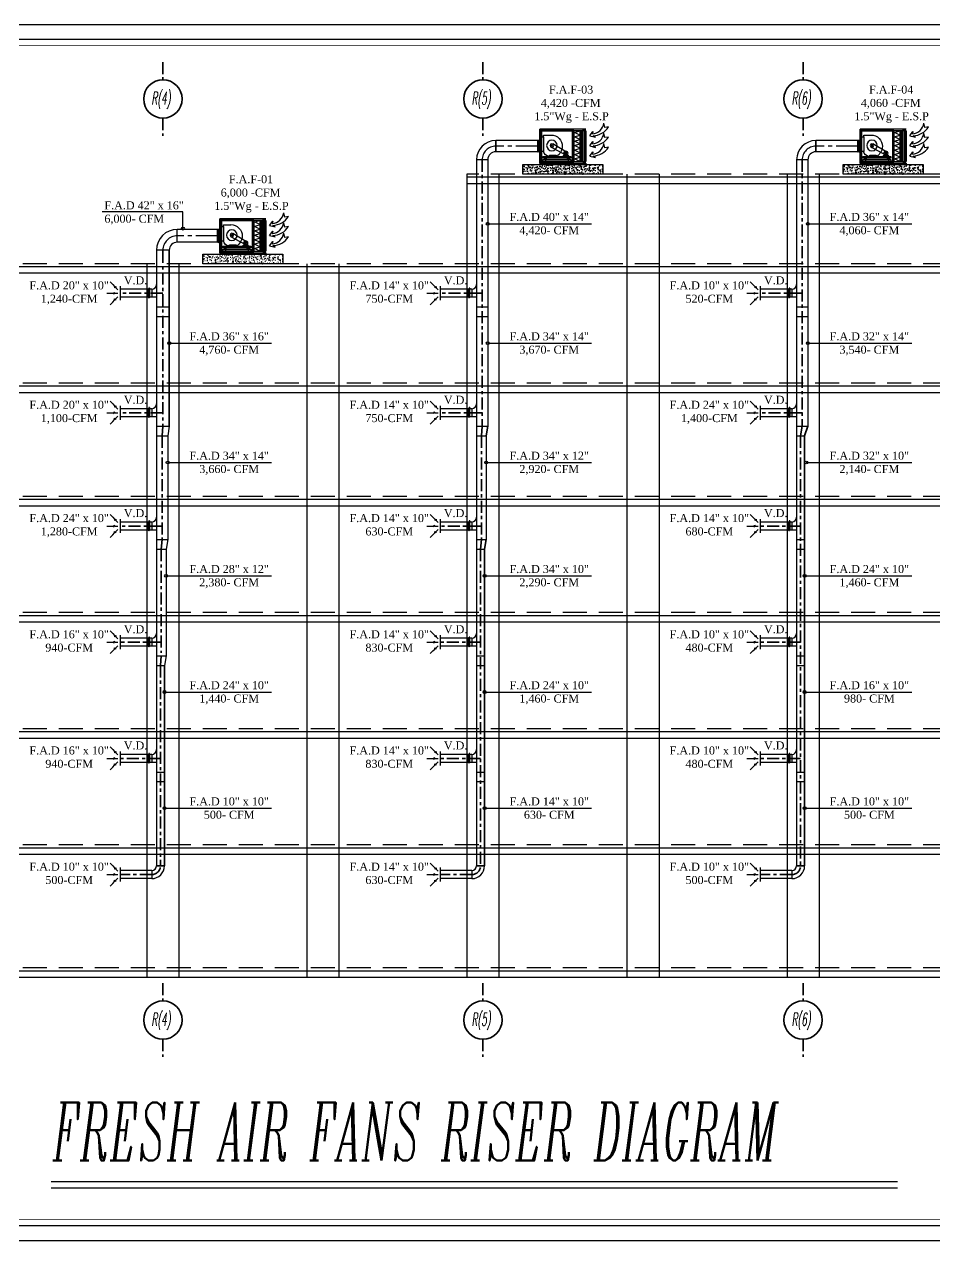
# Model space of a CAD drawing. Extents: x -638 to 2784, y 104 to 852.
# Drawn here: x -613.78 to -585.34, y 104.49 to 142.49 of the extents above; entities that cross this region are included whole.
import ezdxf

# ---------------------------------------------------------------- set-up
doc = ezdxf.new("R2010")
doc.units = 0
doc.header["$MEASUREMENT"] = 0
doc.linetypes.add('CENTER2', pattern=[1.125, 0.75, -0.125, 0.125, -0.125])
doc.linetypes.add('HIDDEN', pattern=[0.375, 0.25, -0.125])
for name, color, linetype in [('01_AC-EQUIP', 206, 'Continuous'), ('06_AC-FA.DUCT', 4, 'Continuous'), ('12-AC-FL.CONN.', 2, 'Continuous'), ('A.C.VOLUM DAMPER', 2, 'Continuous'), ('DASH', 1, 'Continuous'), ('fram', 252, 'Continuous'), ('khaled 5tooot 3ml', 7, 'Continuous'), ('R-GRILL', 2, 'Continuous'), ('TXT', 7, 'Continuous'), ('WALL', 4, 'Continuous')]:
    doc.layers.add(name, color=color, linetype=linetype)
for name, color, linetype, lineweight in [('04-AC_F.A.DUCT', 4, 'Continuous', 35), ('A-Handrail', 2, 'Continuous', 30), ('AC-TEXT', 15, 'Continuous', 30), ('exhaust grill', 220, 'Continuous', 18)]:
    doc.layers.add(name, color=color, linetype=linetype, lineweight=lineweight)
doc.styles.add('AC', font='romans.shx', dxfattribs={"height": 0.2})
doc.styles.add('ARABY', font='sosa.shx')
doc.styles.add('ITALICC', font='italicc.shx', dxfattribs={"width": 0.5, "height": 0.5})
doc.dimstyles.new('IHAB', dxfattribs={"dimscale": 0, "dimtxt": 0.15, "dimasz": 0.09, "dimexe": 0.18, "dimexo": 0.0625, "dimgap": 0, "dimtad": 0, "dimtih": 1, "dimtoh": 1, "dimzin": 0, "dimdsep": 46, "dimtxsty": 'ARABY', "dimcen": 0.03, "dimse1": 1, "dimse2": 1, "dimclrd": 36, "dimclrt": 42, "dimadec": 0, "dimazin": 0, "dimtfac": 1, "dimtmove": 1, "dimatfit": 3, "dimldrblk": 'ORIGIN', "dimfxl": 1, "dimtolj": 1, "dimtzin": 0, "dimarcsym": 0})

# ---------------------------------------------------------------- blocks, each defined once
blk = doc.blocks.new('A$C74983092')
at = {"layer": '01_AC-EQUIP'}
for points in [[(-1.063, 0.066), (-1.063, 0), (-1.028, 0), (-1.028, 0.031), (-0.997, 0.031), (-0.997, 0.066)], [(0, 0.066), (0, 0), (-0.036, 0), (-0.036, 0.031), (-0.067, 0.031), (-0.067, 0.066)], [(-1.063, -0.716), (-1.063, -0.65), (-1.028, -0.65), (-1.028, -0.681), (-0.997, -0.681), (-0.997, -0.716)], [(-0.036, -0.681), (-0.036, -0.65), (0, -0.65), (0, -0.716), (-0.067, -0.716), (-0.067, -0.681)]]:
    blk.add_hatch(color=160, dxfattribs=at).paths.add_polyline_path(points)
h = blk.add_hatch(dxfattribs=at)
h.set_pattern_fill('ANSI32', color=160, scale=0.094816, style=0)
h.set_pattern_definition([(45, (-67.101423, -493.577206), (-0.0251420207, 0.0251420207), []), (45, (-67.08466, -493.577206), (-0.0251420207, 0.0251420207), [])])
h.paths.add_polyline_path([(-0.931, 0.03), (-0.997, 0.03), (-0.997, -0.681), (-0.931, -0.681)])
at = {"layer": '01_AC-EQUIP', "color": 160}
for p, q in [((-1.063, 0.066), (0, 0.066)), ((-1.063, 0.03), (-0.036, 0.03)), ((-1.028, 0), (-1.063, 0)), ((-1.027, 0.031), (-1.027, -0.681)), ((-0.997, 0.031), (-0.997, 0.066)), ((-0.997, -0.681), (-0.997, 0.03)), ((-0.931, -0.681), (-0.931, 0.03)), ((0, 0.066), (-0.782, 0.066)), ((-0.782, 0.066), (-0.782, 0.066)), ((-0.747, 0.031), (-0.747, -0.681)), ((-0.036, 0.031), (-0.747, 0.031)), ((-0.067, 0.031), (-0.067, 0.066)), ((-0.036, -0.681), (-0.036, 0.031)), ((-0.036, 0.03), (-0.036, -0.681)), ((-0.036, 0), (0, 0)), ((0, -0.716), (0, 0.066)), ((0, 0.066), (0, -0.716)), ((-0.616, -0.464), (-0.298, -0.274)), ((-0.084, -0.068), (-0.255, -0.068)), ((-0.084, -0.108), (-0.084, -0.068)), ((-0.66, -0.548), (-0.66, -0.569)), ((-0.656, -0.547), (-0.634, -0.547)), ((-0.581, -0.525), (-0.256, -0.347)), ((-0.54, -0.547), (-0.561, -0.547)), ((-0.536, -0.548), (-0.536, -0.569)), ((-0.374, -0.555), (-0.223, -0.555)), ((-0.347, -0.542), (-0.36, -0.542)), ((-0.354, -0.548), (-0.354, -0.535)), ((-0.354, -0.551), (-0.354, -0.567)), ((-0.286, -0.542), (-0.299, -0.542)), ((-0.293, -0.548), (-0.293, -0.535)), ((-0.293, -0.551), (-0.293, -0.567)), ((-0.232, -0.542), (-0.245, -0.542)), ((-0.238, -0.548), (-0.238, -0.535)), ((-0.238, -0.551), (-0.238, -0.567)), ((0, -0.716), (-1.064, -0.716)), ((-1.028, -0.65), (-1.063, -0.65)), ((-0.036, -0.681), (-1.063, -0.681)), ((-1.063, -0.716), (-1.063, -0.748)), ((0, -0.748), (-1.063, -0.748)), ((0, -0.72), (-1.061, -0.72)), ((-0.997, -0.681), (-0.997, -0.716)), ((-0.997, -0.681), (-0.997, -0.748)), ((-0.782, -0.716), (0, -0.716)), ((-0.747, -0.681), (-0.036, -0.681)), ((-0.655, -0.58), (-0.655, -0.654)), ((-0.127, -0.58), (-0.127, -0.654)), ((-0.067, -0.681), (-0.067, -0.716)), ((-0.036, -0.65), (0, -0.65)), ((0, -0.716), (0, -0.752))]:
    blk.add_line(p, q, dxfattribs=at)
for points in [[(-1.063, 0.03), (-1.063, -0.681)], [(-1.063, -0.681), (-1.063, 0.03)], [(-0.931, -0.067), (-0.792, -0.006), (-0.931, 0.03)], [(-0.931, -0.681), (-0.931, 0.03)], [(-0.782, 0.03), (-0.782, -0.681)], [(-0.782, -0.681), (-0.782, 0.03)], [(-0.931, -0.169), (-0.792, -0.108), (-0.931, -0.067)], [(-0.931, -0.271), (-0.792, -0.21), (-0.931, -0.169)], [(-0.931, -0.374), (-0.792, -0.312), (-0.931, -0.271)], [(-0.931, -0.476), (-0.792, -0.415), (-0.931, -0.374)], [(-0.931, -0.578), (-0.792, -0.517), (-0.931, -0.476)], [(-0.63, -0.533), (-0.643, -0.533), (-0.643, -0.555), (-0.553, -0.555), (-0.553, -0.533), (-0.565, -0.533)], [(-0.931, -0.681), (-0.792, -0.619), (-0.931, -0.578)]]:
    blk.add_lwpolyline(points, dxfattribs=at)
for points in [[(-0.084, -0.108), (-0.084, -0.447), (-0.036, -0.447), (-0.036, -0.108)], [(-0.715, -0.605), (-0.067, -0.605), (-0.067, -0.561), (-0.715, -0.561)], [(-0.671, -0.561), (-0.643, -0.561), (-0.643, -0.555), (-0.671, -0.555)], [(-0.649, -0.533), (-0.649, -0.561), (-0.643, -0.561), (-0.643, -0.533)], [(-0.547, -0.533), (-0.547, -0.561), (-0.553, -0.561), (-0.553, -0.533)], [(-0.525, -0.561), (-0.553, -0.561), (-0.553, -0.555), (-0.525, -0.555)], [(-0.374, -0.561), (-0.223, -0.561), (-0.223, -0.533), (-0.374, -0.533)], [(-0.715, -0.681), (-0.067, -0.681), (-0.067, -0.637), (-0.715, -0.637)], [(-0.676, -0.637), (-0.634, -0.637), (-0.634, -0.605), (-0.676, -0.605)], [(-0.106, -0.637), (-0.148, -0.637), (-0.148, -0.605), (-0.106, -0.605)]]:
    blk.add_lwpolyline(points, close=True, dxfattribs=at)
for centre, radius in [((-0.276, -0.31), 0.122), ((-0.276, -0.31), 0.042), ((-0.598, -0.494), 0.0507), ((-0.598, -0.494), 0.035), ((-0.598, -0.494), 0.00909), ((-0.354, -0.542), 0.00444), ((-0.293, -0.542), 0.00444), ((-0.276, -0.31), 0.0134), ((-0.238, -0.542), 0.00444)]:
    blk.add_circle(centre, radius, dxfattribs=at)
for centre, radius, start, end in [((-0.256, -0.328), 0.261, 89.8098, 181.0457), ((-0.217, -0.316), 0.3, 183.3325, 234.9147), ((-0.224, -0.418), 0.144, 276.938, 348.446)]:
    blk.add_arc(centre, radius, start, end, dxfattribs=at)
for points in [[(-0.671, -0.555), (-0.671, -0.561), (-0.649, -0.555), (-0.649, -0.561)], [(-0.649, -0.533), (-0.643, -0.533), (-0.649, -0.561), (-0.643, -0.561)], [(-0.547, -0.533), (-0.553, -0.533), (-0.547, -0.561), (-0.553, -0.561)], [(-0.525, -0.555), (-0.525, -0.561), (-0.547, -0.555), (-0.547, -0.561)], [(-0.634, -0.605), (-0.634, -0.637), (-0.676, -0.605), (-0.676, -0.637)], [(-0.148, -0.605), (-0.148, -0.637), (-0.106, -0.605), (-0.106, -0.637)]]:
    blk.add_solid(points, dxfattribs=at)
blk = doc.blocks.new('A$C60D03859')
at = {"layer": '06_AC-FA.DUCT'}
for p, q in [((-0.156, 0.306), (-0.242, -0.048)), ((-0.242, -0.048), (-0.143, 0.1)), ((-0.156, 0.306), (0.115, 0.11)), ((0.115, 0.11), (-0.022, 0.142)), ((0.369, -0.64), (0.64, -0.578)), ((0.403, -0.862), (0.369, -0.64))]:
    blk.add_line(p, q, dxfattribs=at)
for centre, radius, start, end in [((1.032, 0.131), 1.176, 181.52104, 237.68031), ((0.755, 0.192), 0.779, 183.71412, 261.50158)]:
    blk.add_arc(centre, radius, start, end, dxfattribs=at)
blk = doc.blocks.new('A$C180A56EA')
at = {"layer": 'A.C.VOLUM DAMPER'}
h = blk.add_hatch(dxfattribs=at)
h.set_pattern_fill('ANSI31', color=256, scale=0.001, style=0)
h.set_pattern_definition([(45, (129.5106855, -230.48025158), (-8.838834765e-05, 8.838834765e-05), [])])
h.paths.add_polyline_path([(0.046, 0.004), (0.046, 0.006), (0.04, 0.006), (0.04, -0.003), (0.046, -0.003), (0.046, 0), (0.06, 0), (0.06, 0.013), (0.057, 0.013), (0.057, 0.004)])
for p, q in [((-0.124, 0.003), (-0.116, 0.003)), ((-0.116, 0), (-0.119, 0.003)), ((-0.119, 0), (-0.116, 0.002)), ((-0.116, 0.002), (-0.118, 0.003)), ((-0.116, 0.003), (-0.117, 0.003)), ((-0.117, 0), (-0.116, 0.001)), ((-0.116, 0), (-0.11, 0.006)), ((-0.116, 0.001), (-0.112, 0.006)), ((-0.11, 0), (-0.116, 0.006)), ((-0.116, 0.002), (-0.113, 0.006)), ((-0.116, -0.003), (-0.116, 0.006)), ((-0.116, 0.003), (-0.114, 0.006)), ((-0.116, 0.006), (-0.11, 0.006)), ((-0.116, 0.006), (-0.116, 0.006)), ((-0.116, 0.005), (-0.115, 0.006)), ((-0.116, -0.001), (-0.11, 0.005)), ((-0.11, -0.001), (-0.116, 0.005)), ((-0.116, -0.002), (-0.11, 0.004)), ((-0.11, -0.003), (-0.116, 0.004)), ((-0.116, -0.003), (-0.11, 0.003)), ((-0.111, -0.003), (-0.116, 0.003)), ((-0.112, -0.003), (-0.116, 0.002)), ((-0.113, -0.003), (-0.116, 0)), ((-0.116, 0), (-0.116, 0)), ((-0.11, 0.001), (-0.115, 0.006)), ((-0.11, 0.002), (-0.114, 0.006)), ((-0.114, -0.003), (-0.11, 0.002)), ((-0.11, 0.003), (-0.113, 0.006)), ((-0.113, 0.002), (0.04, 0.002)), ((-0.113, -0.003), (-0.11, 0.001)), ((-0.11, 0.004), (-0.112, 0.006)), ((0.04, 0.012), (-0.11, 0.012)), ((-0.11, 0.005), (-0.11, 0.006)), ((-0.088, 0.011), (-0.099, -0.007)), ((-0.077, 0.011), (-0.066, -0.007)), ((-0.04, 0.011), (-0.051, -0.007)), ((-0.028, 0.011), (-0.017, -0.007)), ((0.006, 0.011), (-0.006, -0.007)), ((0.017, 0.011), (0.029, -0.007)), ((0.046, 0.006), (0.04, 0.006)), ((0.04, 0.006), (0.04, -0.003)), ((0.046, 0.004), (0.046, 0.006)), ((0.057, 0.004), (0.046, 0.004)), ((0.06, 0.013), (0.057, 0.013)), ((0.057, 0.013), (0.057, 0.004)), ((0.06, 0.013), (0.06, 0)), ((-0.124, 0), (-0.116, 0)), ((-0.114, -0.003), (-0.116, -0.001)), ((-0.115, -0.003), (-0.116, -0.002)), ((-0.11, -0.003), (-0.116, -0.003)), ((-0.112, -0.003), (-0.11, 0)), ((-0.111, -0.003), (-0.11, -0.001)), ((-0.11, -0.003), (-0.11, -0.002)), ((-0.11, -0.008), (0.04, -0.008)), ((0.04, -0.003), (0.046, -0.003)), ((0.06, 0), (0.046, 0)), ((0.046, -0.003), (0.046, 0))]:
    blk.add_line(p, q, dxfattribs=at)
at = {"layer": 'A.C.VOLUM DAMPER', "extrusion": (0, 0, -1)}
for centre, major_axis, start_param, end_param in [((-0.094, 0.002), (0.00135, 0.00135), 3.926991, 7.068583), ((-0.094, 0.002), (-0.00135, 0.00135), 2.356195, 5.497787), ((-0.071, 0.002), (0.00135, 0.00135), 3.926991, 7.068583), ((-0.071, 0.002), (-0.00135, 0.00135), 2.356195, 5.497787), ((-0.046, 0.002), (0.00135, 0.00135), 3.926991, 7.068583), ((-0.046, 0.002), (-0.00135, 0.00135), 2.356195, 5.497787), ((-0.023, 0.002), (0.00135, 0.00135), 3.926991, 7.068583), ((-0.023, 0.002), (-0.00135, 0.00135), 2.356194, 5.497787), ((0, 0.002), (0.00135, 0.00135), 3.926991, 7.068583), ((0, 0.002), (0.00135, 0.00135), 0.785398, 3.926991), ((0.023, 0.002), (0.00135, 0.00135), 3.926991, 7.068583), ((0.023, 0.002), (-0.00135, 0.00135), 2.356195, 5.497787)]:
    blk.add_ellipse(centre, major_axis=major_axis, ratio=1, start_param=start_param, end_param=end_param, dxfattribs=at)
blk = doc.blocks.new('ARR03B')
at = {"color": 2}
blk.add_lwpolyline([(0, 0), (-2, 0), (-3.5, 0), (-4, 0.5), (-4, -0.5), (-4.5, 0), (-6, 0)], dxfattribs=at)
blk = doc.blocks.new('A$C4FDA1B52')
at = {"layer": '12-AC-FL.CONN.', "color": 2, "linetype": 'Continuous'}
for p, q in [((-0.13, 0.026), (-0.156, 0)), ((-0.156, -0.8), (-0.156, 0)), ((-0.13, 0.026), (-0.104, 0)), ((-0.13, -0.8), (-0.13, 0)), ((-0.078, 0.026), (-0.104, 0)), ((-0.104, -0.8), (-0.104, 0)), ((-0.078, 0.026), (-0.052, 0)), ((-0.078, -0.8), (-0.078, 0)), ((-0.026, 0.026), (-0.052, 0)), ((-0.052, -0.8), (-0.052, 0)), ((-0.026, 0.026), (0, 0)), ((-0.026, -0.8), (-0.026, 0)), ((0, -0.8), (0, 0)), ((-0.13, -0.826), (-0.156, -0.8)), ((-0.13, -0.826), (-0.104, -0.8)), ((-0.078, -0.826), (-0.104, -0.8)), ((-0.078, -0.826), (-0.052, -0.8)), ((-0.026, -0.826), (-0.052, -0.8)), ((-0.026, -0.826), (0, -0.8))]:
    blk.add_line(p, q, dxfattribs=at)

msp = doc.modelspace()

# ---------------------------------------------------------------- hatches: boundary and pattern name
at = {"layer": 'A-Handrail', "ltscale": 0.01}
h = msp.add_hatch(dxfattribs=at)
h.set_pattern_fill('AR-CONC', color=254, scale=0.001, style=0)
h.set_pattern_definition([(50, (-2653.1545, -730.0141), (0.182184669, -0.015939086), [0.01905, -0.20955]), (355, (-2653.1545, -730.0141), (-0.035243421, 0.191056845), [0.01524, -0.167640584]), (100.451445, (-2653.13932, -730.01543), (0.146941247, 0.175117752), [0.016190009, -0.178090245]), (46.1842, (-2653.1545, -729.9633), (0.27107904, -0.042042328), [0.028575, -0.314325]), (96.635558, (-2653.1319, -729.9668), (0.237404134, 0.247426125), [0.024285023, -0.267135608]), (351.184151, (-2653.1545, -729.9633), (0.237404134, 0.247426125), [0.022859967, -0.251459732]), (21, (-2653.1291, -729.976), (0.151614391, -0.102265198), [0.01905, -0.20955]), (326, (-2653.1291, -729.976), (0.061802028, 0.184187966), [0.01524, -0.16764]), (71.451445, (-2653.11646, -729.98452), (0.213416419, 0.081922769), [0.016190009, -0.178089938]), (37.5, (-2653.1545, -730.0141), (0.0030886033, 0.0845550389), [0, -0.165608, 0, -0.17018, 0, -0.168275]), (7.5, (-2653.1545, -730.0141), (0.0668196625, 0.100180575), [0, -0.097028, 0, -0.161798, 0, -0.064135]), (327.5, (-2653.21114, -730.0141), (0.1355905952, -0.005728744), [0, -0.0635, 0, -0.19812, 0, -0.26289]), (317.5, (-2653.23654, -730.0141), (0.1481291814, 0.025426491), [0, -0.08255, 0, -0.131572, 0, -0.18669])])
h.paths.add_polyline_path([(-598.201, 137.814), (-598.201, 138.114), (-595.701, 138.114), (-595.701, 137.814)])
h = msp.add_hatch(dxfattribs=at)
h.set_pattern_fill('AR-CONC', color=254, scale=0.001, style=0)
h.set_pattern_definition([(50, (-2643.1545, -730.0141), (0.182184669, -0.015939086), [0.01905, -0.20955]), (355, (-2643.1545, -730.0141), (-0.035243421, 0.191056845), [0.01524, -0.167640584]), (100.451445, (-2643.13932, -730.01543), (0.146941247, 0.175117752), [0.016190009, -0.178090245]), (46.1842, (-2643.1545, -729.9633), (0.27107904, -0.042042328), [0.028575, -0.314325]), (96.635558, (-2643.1319, -729.9668), (0.237404134, 0.247426125), [0.024285023, -0.267135608]), (351.184151, (-2643.1545, -729.9633), (0.237404134, 0.247426125), [0.022859967, -0.251459732]), (21, (-2643.1291, -729.976), (0.151614391, -0.102265198), [0.01905, -0.20955]), (326, (-2643.1291, -729.976), (0.061802028, 0.184187966), [0.01524, -0.16764]), (71.451445, (-2643.11646, -729.98452), (0.213416419, 0.081922769), [0.016190009, -0.178089938]), (37.5, (-2643.1545, -730.0141), (0.0030886033, 0.0845550389), [0, -0.165608, 0, -0.17018, 0, -0.168275]), (7.5, (-2643.1545, -730.0141), (0.0668196625, 0.100180575), [0, -0.097028, 0, -0.161798, 0, -0.064135]), (327.5, (-2643.21114, -730.0141), (0.1355905952, -0.005728744), [0, -0.0635, 0, -0.19812, 0, -0.26289]), (317.5, (-2643.23654, -730.0141), (0.1481291814, 0.025426491), [0, -0.08255, 0, -0.131572, 0, -0.18669])])
h.paths.add_polyline_path([(-588.201, 137.814), (-588.201, 138.114), (-585.701, 138.114), (-585.701, 137.814)])
h = msp.add_hatch(dxfattribs=at)
h.set_pattern_fill('AR-CONC', color=254, scale=0.001, style=0)
h.set_pattern_definition([(50, (-2663.1545, -732.8141), (0.182184669, -0.015939086), [0.01905, -0.20955]), (355, (-2663.1545, -732.8141), (-0.035243421, 0.191056845), [0.01524, -0.167640584]), (100.451445, (-2663.13932, -732.81543), (0.146941247, 0.175117752), [0.016190009, -0.178090245]), (46.1842, (-2663.1545, -732.7633), (0.27107904, -0.042042328), [0.028575, -0.314325]), (96.635558, (-2663.1319, -732.7668), (0.237404134, 0.247426125), [0.024285023, -0.267135608]), (351.184151, (-2663.1545, -732.7633), (0.237404134, 0.247426125), [0.022859967, -0.251459732]), (21, (-2663.1291, -732.776), (0.151614391, -0.102265198), [0.01905, -0.20955]), (326, (-2663.1291, -732.776), (0.061802028, 0.184187966), [0.01524, -0.16764]), (71.451445, (-2663.11646, -732.78452), (0.213416419, 0.081922769), [0.016190009, -0.178089938]), (37.5, (-2663.1545, -732.8141), (0.0030886033, 0.0845550389), [0, -0.165608, 0, -0.17018, 0, -0.168275]), (7.5, (-2663.1545, -732.8141), (0.0668196625, 0.100180575), [0, -0.097028, 0, -0.161798, 0, -0.064135]), (327.5, (-2663.21114, -732.8141), (0.1355905952, -0.005728744), [0, -0.0635, 0, -0.19812, 0, -0.26289]), (317.5, (-2663.23654, -732.8141), (0.1481291814, 0.025426491), [0, -0.08255, 0, -0.131572, 0, -0.18669])])
h.paths.add_polyline_path([(-608.201, 135.014), (-608.201, 135.314), (-605.701, 135.314), (-605.701, 135.014)])

# ---------------------------------------------------------------- linework, layer by layer
at = {"layer": '04-AC_F.A.DUCT', "color": 7, "linetype": 'CENTER2', "ltscale": 0.5}
for p, q in [((-609.451, 141.313), (-609.451, 140.761)), ((-599.451, 141.313), (-599.451, 140.761)), ((-589.451, 141.313), (-589.451, 140.761)), ((-609.451, 139.561), (-609.451, 139.009)), ((-599.451, 139.561), (-599.451, 139.009)), ((-589.451, 139.561), (-589.451, 139.009)), ((-609.451, 112.537), (-609.451, 111.985)), ((-599.451, 112.537), (-599.451, 111.985)), ((-589.451, 112.537), (-589.451, 111.985)), ((-609.451, 110.785), (-609.451, 110.233)), ((-599.451, 110.785), (-599.451, 110.233)), ((-589.451, 110.785), (-589.451, 110.233))]:
    msp.add_line(p, q, dxfattribs=at)
at = {"layer": '04-AC_F.A.DUCT', "linetype": 'Continuous'}
for p, q in [((-599.051, 138.861), (-599.051, 138.511)), ((-589.051, 138.861), (-589.051, 138.511)), ((-609.251, 135.435), (-609.251, 129.934)), ((-599.301, 129.934), (-599.351, 129.634)), ((-589.301, 129.934), (-589.401, 129.634)), ((-589.401, 129.634), (-589.401, 116.204)), ((-599.351, 126.394), (-599.401, 126.094)), ((-599.401, 126.094), (-599.401, 116.204)), ((-609.401, 122.464), (-609.401, 116.204)), ((-609.651, 116.204), (-609.401, 116.204)), ((-599.651, 116.204), (-599.401, 116.204)), ((-589.651, 116.204), (-589.401, 116.204))]:
    msp.add_line(p, q, dxfattribs=at)
at = {"layer": '04-AC_F.A.DUCT', "color": 2, "linetype": 'CENTER2', "ltscale": 0.5}
for p, q in [((-599.476, 138.261), (-599.476, 129.934)), ((-589.476, 138.261), (-589.476, 129.934)), ((-609.451, 135.411), (-609.451, 129.934)), ((-609.451, 134.089), (-610.788, 134.089)), ((-599.476, 134.089), (-600.788, 134.089)), ((-589.476, 134.089), (-590.788, 134.089)), ((-609.451, 130.359), (-610.788, 130.359)), ((-599.476, 130.359), (-600.788, 130.359)), ((-589.476, 130.359), (-590.788, 130.359)), ((-609.451, 129.934), (-609.476, 129.634)), ((-609.476, 129.634), (-609.476, 126.394)), ((-599.476, 129.934), (-599.501, 129.634)), ((-599.501, 129.634), (-599.501, 126.394)), ((-589.476, 129.934), (-589.526, 129.634)), ((-589.526, 129.634), (-589.526, 116.204)), ((-609.476, 126.819), (-610.788, 126.819)), ((-599.501, 126.819), (-600.788, 126.819)), ((-589.526, 126.819), (-590.788, 126.819)), ((-609.476, 126.394), (-609.501, 126.094)), ((-599.501, 126.394), (-599.526, 126.094)), ((-609.501, 126.094), (-609.501, 122.854)), ((-599.526, 126.094), (-599.526, 116.204)), ((-609.501, 123.189), (-610.788, 123.189)), ((-599.526, 123.189), (-600.788, 123.189)), ((-589.526, 123.189), (-590.788, 123.189)), ((-609.526, 122.464), (-609.501, 122.764)), ((-609.526, 122.464), (-609.526, 116.204)), ((-609.526, 119.559), (-610.788, 119.559)), ((-599.526, 119.559), (-600.788, 119.559)), ((-589.526, 119.559), (-590.788, 119.559)), ((-609.801, 115.929), (-610.788, 115.929)), ((-599.801, 115.929), (-600.788, 115.929)), ((-589.801, 115.929), (-590.788, 115.929))]:
    msp.add_line(p, q, dxfattribs=at)
at = {"layer": '04-AC_F.A.DUCT', "color": 7, "ltscale": 0.5}
for centre in [(-609.451, 140.161), (-599.451, 140.161), (-589.451, 140.161), (-609.451, 111.385), (-599.451, 111.385), (-589.451, 111.385)]:
    msp.add_circle(centre, 0.6, dxfattribs=at)
at = {"layer": '04-AC_F.A.DUCT', "color": 2, "linetype": 'CENTER2', "ltscale": 0.5}
for centre in [(-609.801, 116.204), (-599.801, 116.204), (-589.801, 116.204)]:
    msp.add_arc(centre, 0.275, 270, 0, dxfattribs=at)
at = {"layer": '06_AC-FA.DUCT'}
for p, q in [((-597.67, 138.861), (-599.051, 138.861)), ((-587.67, 138.861), (-589.051, 138.861)), ((-597.67, 138.511), (-599.051, 138.511)), ((-587.67, 138.511), (-589.051, 138.511)), ((-599.651, 138.261), (-599.651, 116.204)), ((-599.301, 138.261), (-599.301, 129.934)), ((-589.651, 138.261), (-589.651, 116.204)), ((-589.301, 138.261), (-589.301, 129.934)), ((-607.67, 136.085), (-609.001, 136.085)), ((-607.67, 135.685), (-609.001, 135.685)), ((-609.651, 135.435), (-609.651, 116.204)), ((-609.801, 134.214), (-610.788, 134.214)), ((-609.801, 134.214), (-609.801, 133.964)), ((-599.801, 134.214), (-600.788, 134.214)), ((-599.801, 134.214), (-599.801, 133.964)), ((-589.801, 134.214), (-590.788, 134.214)), ((-589.801, 134.214), (-589.801, 133.964)), ((-609.651, 133.964), (-610.788, 133.964)), ((-599.651, 133.964), (-600.788, 133.964)), ((-589.651, 133.964), (-590.788, 133.964)), ((-609.651, 133.664), (-609.251, 133.664)), ((-599.651, 133.664), (-599.301, 133.664)), ((-589.651, 133.664), (-589.301, 133.664)), ((-609.651, 133.364), (-609.251, 133.364)), ((-599.651, 133.364), (-599.301, 133.364)), ((-589.651, 133.364), (-589.301, 133.364)), ((-609.801, 130.484), (-610.788, 130.484)), ((-609.801, 130.484), (-609.801, 130.234)), ((-599.801, 130.484), (-600.788, 130.484)), ((-599.801, 130.484), (-599.801, 130.234)), ((-589.801, 130.484), (-590.788, 130.484)), ((-589.801, 130.484), (-589.801, 130.234)), ((-609.651, 130.234), (-610.788, 130.234)), ((-599.651, 130.234), (-600.788, 130.234)), ((-589.651, 130.234), (-590.788, 130.234)), ((-609.651, 129.934), (-609.251, 129.934)), ((-609.651, 129.634), (-609.301, 129.634)), ((-609.251, 129.934), (-609.301, 129.634)), ((-609.301, 129.634), (-609.301, 126.394)), ((-599.651, 129.934), (-599.301, 129.934)), ((-599.651, 129.634), (-599.351, 129.634)), ((-599.351, 129.634), (-599.351, 126.394)), ((-589.651, 129.934), (-589.301, 129.934)), ((-589.651, 129.634), (-589.401, 129.634)), ((-609.801, 126.944), (-610.788, 126.944)), ((-609.801, 126.944), (-609.801, 126.694)), ((-599.801, 126.944), (-600.788, 126.944)), ((-599.801, 126.944), (-599.801, 126.694)), ((-589.801, 126.944), (-590.788, 126.944)), ((-589.801, 126.944), (-589.801, 126.694)), ((-609.651, 126.694), (-610.788, 126.694)), ((-599.651, 126.694), (-600.788, 126.694)), ((-589.651, 126.694), (-590.788, 126.694)), ((-609.651, 126.394), (-609.301, 126.394)), ((-609.301, 126.394), (-609.351, 126.094)), ((-599.651, 126.394), (-599.351, 126.394)), ((-589.651, 126.394), (-589.401, 126.394)), ((-609.651, 126.094), (-609.351, 126.094)), ((-609.351, 126.094), (-609.351, 122.764)), ((-599.651, 126.094), (-599.401, 126.094)), ((-589.651, 126.094), (-589.401, 126.094)), ((-609.801, 123.314), (-610.788, 123.314)), ((-609.801, 123.314), (-609.801, 123.064)), ((-599.801, 123.314), (-600.788, 123.314)), ((-599.801, 123.314), (-599.801, 123.064)), ((-589.801, 123.314), (-590.788, 123.314)), ((-589.801, 123.314), (-589.801, 123.064)), ((-609.651, 123.064), (-610.788, 123.064)), ((-609.651, 122.764), (-609.351, 122.764)), ((-609.351, 122.764), (-609.401, 122.464)), ((-599.651, 123.064), (-600.788, 123.064)), ((-599.651, 122.764), (-599.401, 122.764)), ((-589.651, 123.064), (-590.788, 123.064)), ((-589.651, 122.764), (-589.401, 122.764)), ((-609.651, 122.464), (-609.401, 122.464)), ((-599.651, 122.464), (-599.401, 122.464)), ((-589.651, 122.464), (-589.401, 122.464)), ((-609.801, 119.684), (-610.788, 119.684)), ((-609.651, 119.434), (-610.788, 119.434)), ((-609.801, 119.684), (-609.801, 119.434)), ((-599.801, 119.684), (-600.788, 119.684)), ((-599.651, 119.434), (-600.788, 119.434)), ((-599.801, 119.684), (-599.801, 119.434)), ((-589.801, 119.684), (-590.788, 119.684)), ((-589.651, 119.434), (-590.788, 119.434)), ((-589.801, 119.684), (-589.801, 119.434)), ((-609.651, 119.134), (-609.401, 119.134)), ((-599.651, 119.134), (-599.401, 119.134)), ((-589.651, 119.134), (-589.401, 119.134)), ((-609.651, 118.834), (-609.401, 118.834)), ((-599.651, 118.834), (-599.401, 118.834)), ((-589.651, 118.834), (-589.401, 118.834)), ((-609.801, 116.054), (-610.788, 116.054)), ((-609.801, 116.054), (-609.801, 115.804)), ((-599.801, 116.054), (-600.788, 116.054)), ((-599.801, 116.054), (-599.801, 115.804)), ((-589.801, 116.054), (-590.788, 116.054)), ((-589.801, 116.054), (-589.801, 115.804)), ((-609.801, 115.804), (-610.788, 115.804)), ((-599.801, 115.804), (-600.788, 115.804)), ((-589.801, 115.804), (-590.788, 115.804))]:
    msp.add_line(p, q, dxfattribs=at)
at = {"layer": '06_AC-FA.DUCT', "color": 2, "linetype": 'CENTER2'}
for p, q in [((-597.67, 138.686), (-599.051, 138.686)), ((-587.67, 138.686), (-589.051, 138.686)), ((-607.67, 135.885), (-609.001, 135.885))]:
    msp.add_line(p, q, dxfattribs=at)
at = {"layer": '06_AC-FA.DUCT', "color": 160}
for p, q in [((-610.788, 134.307), (-610.788, 133.871)), ((-600.788, 134.307), (-600.788, 133.871)), ((-590.788, 134.307), (-590.788, 133.871)), ((-610.788, 130.577), (-610.788, 130.141)), ((-600.788, 130.577), (-600.788, 130.141)), ((-590.788, 130.577), (-590.788, 130.141)), ((-610.788, 127.037), (-610.788, 126.601)), ((-600.788, 127.037), (-600.788, 126.601)), ((-590.788, 127.037), (-590.788, 126.601)), ((-610.788, 123.407), (-610.788, 122.971)), ((-600.788, 123.407), (-600.788, 122.971)), ((-590.788, 123.407), (-590.788, 122.971)), ((-610.788, 119.777), (-610.788, 119.341)), ((-600.788, 119.777), (-600.788, 119.341)), ((-590.788, 119.777), (-590.788, 119.341)), ((-610.788, 116.147), (-610.788, 115.711)), ((-600.788, 116.147), (-600.788, 115.711)), ((-590.788, 116.147), (-590.788, 115.711))]:
    msp.add_line(p, q, dxfattribs=at)
at = {"layer": '06_AC-FA.DUCT'}
for centre, radius, start, end in [((-599.051, 138.261), 0.6, 90, 180), ((-589.051, 138.261), 0.6, 90, 180), ((-599.051, 138.261), 0.25, 90, 180), ((-589.051, 138.261), 0.25, 90, 180), ((-609.001, 135.435), 0.65, 90, 180), ((-609.001, 135.435), 0.25, 90, 180), ((-609.801, 134.364), 0.15, 270, 0), ((-599.801, 134.364), 0.15, 270, 0), ((-589.801, 134.364), 0.15, 270, 0), ((-609.801, 130.634), 0.15, 270, 0), ((-599.801, 130.634), 0.15, 270, 0), ((-589.801, 130.634), 0.15, 270, 0), ((-609.801, 127.094), 0.15, 270, 0), ((-599.801, 127.094), 0.15, 270, 0), ((-589.801, 127.094), 0.15, 270, 0), ((-609.801, 123.464), 0.15, 270, 0), ((-599.801, 123.464), 0.15, 270, 0), ((-589.801, 123.464), 0.15, 270, 0), ((-609.801, 119.834), 0.15, 270, 0), ((-599.801, 119.834), 0.15, 270, 0), ((-589.801, 119.834), 0.15, 270, 0), ((-609.801, 116.204), 0.15, 270, 0), ((-609.801, 116.204), 0.4, 270, 0), ((-599.801, 116.204), 0.15, 270, 0), ((-599.801, 116.204), 0.4, 270, 0), ((-589.801, 116.204), 0.15, 270, 0), ((-589.801, 116.204), 0.4, 270, 0)]:
    msp.add_arc(centre, radius, start, end, dxfattribs=at)
at = {"layer": '06_AC-FA.DUCT', "color": 2, "linetype": 'CENTER2'}
for centre, radius in [((-599.051, 138.261), 0.425), ((-589.051, 138.261), 0.425), ((-609.001, 135.435), 0.45)]:
    msp.add_arc(centre, radius, 90, 180, dxfattribs=at)
at = {"layer": 'A-Handrail', "color": 254, "ltscale": 0.01}
for points in [[(-598.201, 137.814), (-598.201, 138.114), (-595.701, 138.114), (-595.701, 137.814)], [(-588.201, 137.814), (-588.201, 138.114), (-585.701, 138.114), (-585.701, 137.814)], [(-608.201, 135.014), (-608.201, 135.314), (-605.701, 135.314), (-605.701, 135.014)]]:
    msp.add_lwpolyline(points, close=True, dxfattribs=at)
at = {"layer": 'DASH', "color": 252, "linetype": 'HIDDEN', "ltscale": 3}
for p, q in [((-584.951, 137.814), (-599.951, 137.814)), ((-584.951, 135.014), (-619.951, 135.014)), ((-584.951, 131.284), (-619.951, 131.284)), ((-584.951, 127.744), (-619.951, 127.744)), ((-584.951, 124.114), (-619.951, 124.114)), ((-584.951, 120.484), (-619.951, 120.484)), ((-584.951, 116.854), (-619.951, 116.854)), ((-584.951, 116.854), (-619.951, 116.854)), ((-584.951, 113.014), (-619.951, 113.014))]:
    msp.add_line(p, q, dxfattribs=at)
at = {"layer": 'fram'}
for p, q in [((-573.062, 142.015), (-637.108, 142.015)), ((-637.108, 104.969), (-573.062, 104.969)), ((-637.108, 104.969), (-573.062, 104.969))]:
    msp.add_line(p, q, dxfattribs=at)
for points in [[(-637.585, 142.492), (-572.585, 142.492), (-572.585, 104.492), (-637.585, 104.492)], [(-580.639, 142.015), (-637.108, 142.015), (-637.108, 104.969), (-580.639, 104.969)]]:
    msp.add_lwpolyline(points, close=True, dxfattribs=at)
at = {"layer": 'khaled 5tooot 3ml', "color": 2}
for p, q in [((-586.5, 106.331), (-612.943, 106.331)), ((-586.5, 106.13), (-612.943, 106.13))]:
    msp.add_line(p, q, dxfattribs=at)
at = {"layer": 'WALL', "linetype": 'Continuous'}
for p, q in [((-599.301, 138.261), (-599.651, 138.261)), ((-589.301, 138.261), (-589.651, 138.261)), ((-609.001, 135.685), (-609.001, 136.085)), ((-609.251, 135.435), (-609.651, 135.435)), ((-610.788, 134.214), (-610.788, 133.964)), ((-600.788, 134.214), (-600.788, 133.964)), ((-590.788, 134.214), (-590.788, 133.964)), ((-610.788, 130.484), (-610.788, 130.234)), ((-600.788, 130.484), (-600.788, 130.234)), ((-590.788, 130.484), (-590.788, 130.234)), ((-610.788, 126.944), (-610.788, 126.694)), ((-600.788, 126.944), (-600.788, 126.694)), ((-590.788, 126.944), (-590.788, 126.694)), ((-610.788, 123.314), (-610.788, 123.064)), ((-600.788, 123.314), (-600.788, 123.064)), ((-590.788, 123.314), (-590.788, 123.064)), ((-610.788, 119.684), (-610.788, 119.434)), ((-600.788, 119.684), (-600.788, 119.434)), ((-590.788, 119.684), (-590.788, 119.434)), ((-610.788, 116.054), (-610.788, 115.804)), ((-600.788, 116.054), (-600.788, 115.804)), ((-590.788, 116.054), (-590.788, 115.804))]:
    msp.add_line(p, q, dxfattribs=at)
at = {"layer": 'WALL', "color": 8, "linetype": 'Continuous'}
for p, q in [((-599.951, 137.814), (-599.951, 112.714)), ((-584.951, 137.714), (-599.951, 137.714)), ((-598.951, 137.814), (-598.951, 112.714)), ((-594.951, 137.814), (-594.951, 112.714)), ((-593.951, 137.814), (-593.951, 112.714)), ((-589.951, 137.814), (-589.951, 112.714)), ((-588.951, 137.814), (-588.951, 112.714)), ((-584.951, 137.514), (-599.951, 137.514)), ((-584.951, 134.914), (-619.951, 134.914)), ((-609.951, 135.014), (-609.951, 112.714)), ((-608.951, 135.014), (-608.951, 112.714)), ((-604.951, 135.014), (-604.951, 112.714)), ((-603.951, 135.014), (-603.951, 112.714)), ((-584.951, 134.714), (-619.951, 134.714)), ((-584.951, 131.184), (-619.951, 131.184)), ((-584.951, 130.984), (-619.951, 130.984)), ((-584.951, 127.644), (-619.951, 127.644)), ((-584.951, 127.444), (-619.951, 127.444)), ((-584.951, 124.014), (-619.951, 124.014)), ((-584.951, 123.814), (-619.951, 123.814)), ((-584.951, 120.384), (-619.951, 120.384)), ((-584.951, 120.184), (-619.951, 120.184)), ((-584.951, 116.754), (-619.951, 116.754)), ((-584.951, 116.554), (-619.951, 116.554)), ((-584.951, 112.914), (-619.951, 112.914)), ((-584.951, 112.714), (-619.951, 112.714))]:
    msp.add_line(p, q, dxfattribs=at)
at = {"layer": 'WALL', "color": 252, "linetype": 'Continuous'}
msp.add_lwpolyline([(-580.831, 141.823, 0.0192, 0.0192, 0), (-636.916, 141.823, 0.0192, 0.0192, 0), (-636.916, 105.161, 0.0192, 0.0192, 0), (-580.831, 105.161, 0.0192, 0.0192, 0)], format="xyseb", close=True, dxfattribs=at)
msp.add_lwpolyline([(-580.831, 141.823, 0.0192, 0.0192, 0), (-636.916, 141.823, 0.0192, 0.0192, 0), (-636.916, 105.161, 0.0192, 0.0192, 0), (-580.831, 105.161, 0.0192, 0.0192, 0)], format="xyseb", close=True, dxfattribs=at)
at = {"layer": 'WALL', "linetype": 'Continuous'}
msp.add_lwpolyline([(-580.831, 141.823, 0.0192, 0.0192, 0), (-636.916, 141.823, 0.0192, 0.0192, 0), (-636.916, 105.161, 0.0192, 0.0192, 0), (-580.831, 105.161, 0.0192, 0.0192, 0)], format="xyseb", close=True, dxfattribs=at)

# ---------------------------------------------------------------- block references
at = {"layer": '01_AC-EQUIP', "color": 160, "xscale": -1.351281377836131, "yscale": 1.351281377836131, "zscale": 1.351281377833061}
for p in [(-597.67, 139.125), (-587.67, 139.125), (-607.67, 136.325)]:
    msp.add_blockref('A$C74983092', p, dxfattribs=at)
at = {"layer": '06_AC-FA.DUCT'}
for p, xscale, yscale, zscale in [((-597.67, 138.861), 0.4376665492227403, 0.4376665492227687, 0.4376665492303541), ((-587.67, 138.861), 0.4376665492227403, 0.4376665492227687, 0.4376665492303541), ((-607.67, 136.085), 0.4998886601273398, 0.4998886601273682, 0.4998886601360372)]:
    msp.add_blockref('A$C4FDA1B52', p, dxfattribs=dict(at, xscale=xscale, yscale=yscale, zscale=zscale))
at = {"layer": 'A.C.VOLUM DAMPER', "xscale": -1.66666666035033, "yscale": 1.66666666035033, "zscale": 1.66666666035035, "rotation": 270}
for p in [(-609.887, 134.147), (-599.887, 134.147), (-589.887, 134.147), (-609.887, 130.417), (-599.887, 130.417), (-589.887, 130.417), (-609.887, 126.877), (-599.887, 126.877), (-589.887, 126.877), (-609.887, 123.247), (-599.887, 123.247), (-589.887, 123.247), (-609.887, 119.617), (-599.887, 119.617), (-589.887, 119.617)]:
    msp.add_blockref('A$C180A56EA', p, dxfattribs=at)
at = {"layer": 'exhaust grill', "xscale": 0.5, "yscale": 0.5, "zscale": 0.5, "rotation": 90}
for p in [(-595.962, 139.084), (-595.962, 138.77), (-585.962, 139.084), (-585.962, 138.77), (-595.962, 138.45), (-585.962, 138.45), (-605.962, 136.284), (-605.962, 135.97), (-605.962, 135.65)]:
    msp.add_blockref('A$C60D03859', p, dxfattribs=at)
at = {"layer": 'R-GRILL', "yscale": 0.05844509461894631, "zscale": 0.0584450945727528}
for p, xscale, rotation in [((-611.102, 134.446), 0.05844509459297086, 135), ((-601.102, 134.446), 0.05844509459297086, 135), ((-591.102, 134.446), 0.05844509459297086, 135), ((-611.205, 134.089), 0.05844509461894631, 180), ((-611.102, 133.732), -0.05844509459297086, 45), ((-601.205, 134.089), 0.05844509461894631, 180), ((-601.102, 133.732), -0.05844509459297086, 45), ((-591.205, 134.089), 0.05844509461894631, 180), ((-591.102, 133.732), -0.05844509459297086, 45), ((-611.102, 130.716), 0.05844509459297086, 135), ((-601.102, 130.716), 0.05844509459297086, 135), ((-591.102, 130.716), 0.05844509459297086, 135), ((-611.205, 130.359), 0.05844509461894631, 180), ((-601.205, 130.359), 0.05844509461894631, 180), ((-591.205, 130.359), 0.05844509461894631, 180), ((-611.102, 130.002), -0.05844509459297086, 45), ((-601.102, 130.002), -0.05844509459297086, 45), ((-591.102, 130.002), -0.05844509459297086, 45), ((-611.102, 127.176), 0.05844509459297086, 135), ((-601.102, 127.176), 0.05844509459297086, 135), ((-591.102, 127.176), 0.05844509459297086, 135), ((-611.205, 126.819), 0.05844509461894631, 180), ((-611.102, 126.462), -0.05844509459297086, 45), ((-601.205, 126.819), 0.05844509461894631, 180), ((-601.102, 126.462), -0.05844509459297086, 45), ((-591.205, 126.819), 0.05844509461894631, 180), ((-591.102, 126.462), -0.05844509459297086, 45), ((-611.102, 123.546), 0.05844509459297086, 135), ((-601.102, 123.546), 0.05844509459297086, 135), ((-591.102, 123.546), 0.05844509459297086, 135), ((-611.205, 123.189), 0.05844509461894631, 180), ((-601.205, 123.189), 0.05844509461894631, 180), ((-591.205, 123.189), 0.05844509461894631, 180), ((-611.102, 122.832), -0.05844509459297086, 45), ((-601.102, 122.832), -0.05844509459297086, 45), ((-591.102, 122.832), -0.05844509459297086, 45), ((-611.102, 119.916), 0.05844509459297086, 135), ((-601.102, 119.916), 0.05844509459297086, 135), ((-591.102, 119.916), 0.05844509459297086, 135), ((-611.205, 119.559), 0.05844509461894631, 180), ((-611.102, 119.202), -0.05844509459297086, 45), ((-601.205, 119.559), 0.05844509461894631, 180), ((-601.102, 119.202), -0.05844509459297086, 45), ((-591.205, 119.559), 0.05844509461894631, 180), ((-591.102, 119.202), -0.05844509459297086, 45), ((-611.102, 116.286), 0.05844509459297086, 135), ((-601.102, 116.286), 0.05844509459297086, 135), ((-591.102, 116.286), 0.05844509459297086, 135), ((-611.205, 115.929), 0.05844509461894631, 180), ((-601.205, 115.929), 0.05844509461894631, 180), ((-591.205, 115.929), 0.05844509461894631, 180), ((-611.102, 115.572), -0.05844509459297086, 45), ((-601.102, 115.572), -0.05844509459297086, 45), ((-591.102, 115.572), -0.05844509459297086, 45)]:
    msp.add_blockref('ARR03B', p, dxfattribs=dict(at, xscale=xscale, rotation=rotation))

# ---------------------------------------------------------------- texts
at = {"layer": '04-AC_F.A.DUCT', "color": 5, "linetype": 'Continuous', "style": 'ITALICC', "width": 0.5}
for s, p in [('R(4)', (-609.805, 139.984)), ('R(5)', (-599.805, 139.984)), ('R(6)', (-589.805, 139.984)), ('R(4)', (-609.805, 111.208)), ('R(5)', (-599.805, 111.208)), ('R(6)', (-589.805, 111.208))]:
    msp.add_text(s, height=0.4018, rotation=360, dxfattribs=at).set_placement(p)
at = {"layer": 'AC-TEXT', "color": 3, "linetype": 'Continuous', "char_height": 0.25, "style": 'AC'}
for s, insert, width, attachment_point in [('\\pi2.066;{\\fTimes New Roman|b0|i0|c0|p18;\\C85;F.A.F-03\\P\\pi1.811;4,420 -CFM\\P\\pi1.609;1.5"Wg - E.S.P\\P\\pi2.717;\\P\\pi2.671;\\A1; }', (-599.456, 140.579), 5.43475, 1), ('\\pi2.066;{\\fTimes New Roman|b0|i0|c0|p18;\\C85;F.A.F-04\\P\\pi1.811;4,060 -CFM\\P\\pi1.609;1.5"Wg - E.S.P\\P\\pi2.717;\\P\\pi2.671;\\A1; }', (-589.456, 140.579), 5.43475, 1), ('\\pi2.066;{\\fTimes New Roman|b0|i0|c0|p18;\\C85;F.A.F-01\\P\\pi1.811;6,000 -CFM\\P\\pi1.609;1.5"Wg - E.S.P\\P\\pi2.717;\\P\\pi2.671;\\A1; }', (-609.456, 137.779), 5.43475, 1), ('\\A1;{\\fTimes New Roman|b0|i0|c0|p18;\\C7;F.A.D 40" x 14"\\P4,420- CFM}', (-597.38, 136.601), 4.40214, 2), ('\\A1;{\\fTimes New Roman|b0|i0|c0|p18;\\C7;F.A.D 36" x 14"\\P4,060- CFM}', (-587.38, 136.601), 4.40214, 2), ('\\A1;{\\fTimes New Roman|b0|i0|c0|p18;\\C7;F.A.D 20" x 10"\\P1,240-CFM\\C3; }', (-612.379, 134.462), 4.40214, 2), ('\\A1;{\\fTimes New Roman|b0|i0|c0|p18;\\C7;F.A.D 14" x 10"\\P750-CFM\\C3; }', (-602.379, 134.462), 4.40214, 2), ('\\A1;{\\fTimes New Roman|b0|i0|c0|p18;\\C7;F.A.D 10" x 10"\\P520-CFM\\C3; }', (-592.379, 134.462), 4.40214, 2), ('\\A1;{\\fTimes New Roman|b0|i0|c0|p18;\\C7;F.A.D 36" x 16"\\P4,760- CFM}', (-607.38, 132.871), 4.40214, 2), ('\\A1;{\\fTimes New Roman|b0|i0|c0|p18;\\C7;F.A.D 34" x 14"\\P3,670- CFM}', (-597.38, 132.871), 4.40214, 2), ('\\A1;{\\fTimes New Roman|b0|i0|c0|p18;\\C7;F.A.D 32" x 14"\\P3,540- CFM}', (-587.38, 132.871), 4.40214, 2), ('\\A1;{\\fTimes New Roman|b0|i0|c0|p18;\\C7;F.A.D 20" x 10"\\P1,100-CFM\\C3; }', (-612.379, 130.732), 4.40214, 2), ('\\A1;{\\fTimes New Roman|b0|i0|c0|p18;\\C7;F.A.D 14" x 10"\\P750-CFM\\C3; }', (-602.379, 130.732), 4.40214, 2), ('\\A1;{\\fTimes New Roman|b0|i0|c0|p18;\\C7;F.A.D 24" x 10"\\P1,400-CFM\\C3; }', (-592.379, 130.732), 4.40214, 2), ('\\A1;{\\fTimes New Roman|b0|i0|c0|p18;\\C7;F.A.D 34" x 14"\\P3,660- CFM}', (-607.38, 129.141), 4.40214, 2), ('\\A1;{\\fTimes New Roman|b0|i0|c0|p18;\\C7;F.A.D 34" x 12"\\P2,920- CFM}', (-597.38, 129.141), 4.40214, 2), ('\\A1;{\\fTimes New Roman|b0|i0|c0|p18;\\C7;F.A.D 32" x 10"\\P2,140- CFM}', (-587.38, 129.141), 4.40214, 2), ('\\A1;{\\fTimes New Roman|b0|i0|c0|p18;\\C7;F.A.D 24" x 10"\\P1,280-CFM\\C3; }', (-612.379, 127.192), 4.40214, 2), ('\\A1;{\\fTimes New Roman|b0|i0|c0|p18;\\C7;F.A.D 14" x 10"\\P630-CFM\\C3; }', (-602.379, 127.192), 4.40214, 2), ('\\A1;{\\fTimes New Roman|b0|i0|c0|p18;\\C7;F.A.D 14" x 10"\\P680-CFM\\C3; }', (-592.379, 127.192), 4.40214, 2), ('\\A1;{\\fTimes New Roman|b0|i0|c0|p18;\\C7;F.A.D 28" x 12"\\P2,380- CFM}', (-607.38, 125.601), 4.40214, 2), ('\\A1;{\\fTimes New Roman|b0|i0|c0|p18;\\C7;F.A.D 34" x 10"\\P2,290- CFM}', (-597.38, 125.601), 4.40214, 2), ('\\A1;{\\fTimes New Roman|b0|i0|c0|p18;\\C7;F.A.D 24" x 10"\\P1,460- CFM}', (-587.38, 125.601), 4.40214, 2), ('\\A1;{\\fTimes New Roman|b0|i0|c0|p18;\\C7;F.A.D 16" x 10"\\P940-CFM\\C3; }', (-612.379, 123.562), 4.40214, 2), ('\\A1;{\\fTimes New Roman|b0|i0|c0|p18;\\C7;F.A.D 14" x 10"\\P830-CFM\\C3; }', (-602.379, 123.562), 4.40214, 2), ('\\A1;{\\fTimes New Roman|b0|i0|c0|p18;\\C7;F.A.D 10" x 10"\\P480-CFM\\C3; }', (-592.379, 123.562), 4.40214, 2), ('\\A1;{\\fTimes New Roman|b0|i0|c0|p18;\\C7;F.A.D 24" x 10"\\P1,440- CFM}', (-607.38, 121.971), 4.40214, 2), ('\\A1;{\\fTimes New Roman|b0|i0|c0|p18;\\C7;F.A.D 24" x 10"\\P1,460- CFM}', (-597.38, 121.971), 4.40214, 2), ('\\A1;{\\fTimes New Roman|b0|i0|c0|p18;\\C7;F.A.D 16" x 10"\\P980- CFM}', (-587.38, 121.971), 4.40214, 2), ('\\A1;{\\fTimes New Roman|b0|i0|c0|p18;\\C7;F.A.D 16" x 10"\\P940-CFM\\C3; }', (-612.379, 119.932), 4.40214, 2), ('\\A1;{\\fTimes New Roman|b0|i0|c0|p18;\\C7;F.A.D 14" x 10"\\P830-CFM\\C3; }', (-602.379, 119.932), 4.40214, 2), ('\\A1;{\\fTimes New Roman|b0|i0|c0|p18;\\C7;F.A.D 10" x 10"\\P480-CFM\\C3; }', (-592.379, 119.932), 4.40214, 2), ('\\A1;{\\fTimes New Roman|b0|i0|c0|p18;\\C7;F.A.D 10" x 10"\\P500- CFM}', (-607.38, 118.341), 4.40214, 2), ('\\A1;{\\fTimes New Roman|b0|i0|c0|p18;\\C7;F.A.D 14" x 10"\\P630- CFM}', (-597.38, 118.341), 4.40214, 2), ('\\A1;{\\fTimes New Roman|b0|i0|c0|p18;\\C7;F.A.D 10" x 10"\\P500- CFM}', (-587.38, 118.341), 4.40214, 2), ('\\A1;{\\fTimes New Roman|b0|i0|c0|p18;\\C7;F.A.D 10" x 10"\\P500-CFM\\C3; }', (-612.379, 116.302), 4.40214, 2), ('\\A1;{\\fTimes New Roman|b0|i0|c0|p18;\\C7;F.A.D 14" x 10"\\P630-CFM\\C3; }', (-602.379, 116.302), 4.40214, 2), ('\\A1;{\\fTimes New Roman|b0|i0|c0|p18;\\C7;F.A.D 10" x 10"\\P500-CFM\\C3; }', (-592.379, 116.302), 4.40214, 2)]:
    msp.add_mtext(s, dxfattribs=dict(at, insert=insert, width=width, attachment_point=attachment_point))
at = {"layer": 'AC-TEXT', "color": 34, "linetype": 'Continuous', "char_height": 0.25, "width": 3.95146, "attachment_point": 7, "style": 'AC'}
for s, insert in [('\\A1;{\\fTimes New Roman|b0|i0|c0|p18;\\C7;F.A.D 42" x 16"\\P6,000- CFM}', (-611.278, 136.237)), ('\\A1;{\\fTimes New Roman|b0|i0|c0|p18;\\C85;V.D.}', (-610.672, 134.363)), ('\\A1;{\\fTimes New Roman|b0|i0|c0|p18;\\C85;V.D.}', (-600.672, 134.363)), ('\\A1;{\\fTimes New Roman|b0|i0|c0|p18;\\C85;V.D.}', (-590.672, 134.363)), ('\\A1;{\\fTimes New Roman|b0|i0|c0|p18;\\C85;V.D.}', (-610.672, 130.633)), ('\\A1;{\\fTimes New Roman|b0|i0|c0|p18;\\C85;V.D.}', (-600.672, 130.633)), ('\\A1;{\\fTimes New Roman|b0|i0|c0|p18;\\C85;V.D.}', (-590.672, 130.633)), ('\\A1;{\\fTimes New Roman|b0|i0|c0|p18;\\C85;V.D.}', (-610.672, 127.093)), ('\\A1;{\\fTimes New Roman|b0|i0|c0|p18;\\C85;V.D.}', (-600.672, 127.093)), ('\\A1;{\\fTimes New Roman|b0|i0|c0|p18;\\C85;V.D.}', (-590.672, 127.093)), ('\\A1;{\\fTimes New Roman|b0|i0|c0|p18;\\C85;V.D.}', (-610.672, 123.463)), ('\\A1;{\\fTimes New Roman|b0|i0|c0|p18;\\C85;V.D.}', (-600.672, 123.463)), ('\\A1;{\\fTimes New Roman|b0|i0|c0|p18;\\C85;V.D.}', (-590.672, 123.463)), ('\\A1;{\\fTimes New Roman|b0|i0|c0|p18;\\C85;V.D.}', (-610.672, 119.833)), ('\\A1;{\\fTimes New Roman|b0|i0|c0|p18;\\C85;V.D.}', (-600.672, 119.833)), ('\\A1;{\\fTimes New Roman|b0|i0|c0|p18;\\C85;V.D.}', (-590.672, 119.833))]:
    msp.add_mtext(s, dxfattribs=dict(at, insert=insert))
at = {"layer": 'TXT', "color": 6, "style": 'ITALICC', "width": 0.5}
msp.add_text('FRESH AIR FANS RISER DIAGRAM', height=1.80818, dxfattribs=at).set_placement((-612.884, 106.996))

# ---------------------------------------------------------------- leaders
at = {"layer": 'AC-TEXT', "color": 3, "linetype": 'Continuous'}
for points in [[(-608.825, 136.111), (-608.825, 136.636), (-611.347, 136.636)], [(-599.301, 136.263), (-596.055, 136.263)], [(-589.301, 136.263), (-586.055, 136.263)], [(-609.251, 132.533), (-606.055, 132.533)], [(-599.301, 132.533), (-596.055, 132.533)], [(-589.301, 132.533), (-586.055, 132.533)], [(-609.301, 128.803), (-606.055, 128.803)], [(-599.351, 128.803), (-596.055, 128.803)], [(-589.351, 128.803), (-586.055, 128.803)], [(-609.351, 125.263), (-606.055, 125.263)], [(-599.401, 125.263), (-596.055, 125.263)], [(-589.401, 125.263), (-586.055, 125.263)], [(-609.401, 121.633), (-606.055, 121.633)], [(-599.401, 121.633), (-596.055, 121.633)], [(-589.401, 121.633), (-586.055, 121.633)], [(-609.401, 118.003), (-606.055, 118.003)], [(-599.401, 118.003), (-596.055, 118.003)], [(-589.401, 118.003), (-586.055, 118.003)]]:
    msp.add_leader(points, dimstyle='IHAB', override={"dimscale": 1}, dxfattribs=at)

doc.saveas('drawing.dxf')
